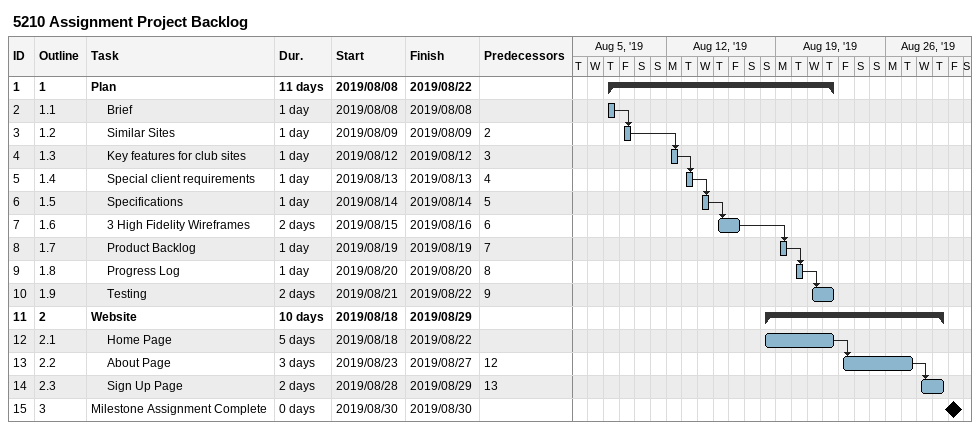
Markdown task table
5210 Assignment Project Backlog

| ID | WBS | Task | Duration | Start | Finish | Predecessors |
|---|---|---|---|---|---|---|
| 1 | 1 | **Plan** | 11d | 2019-08-08 | 2019-08-22 |  |
| 2 | 1.1 | Brief | 1d | 2019-08-08 | 2019-08-08 |  |
| 3 | 1.2 | Similar Sites | 1d | 2019-08-09 | 2019-08-09 | 2 |
| 4 | 1.3 | Key features for club sites | 1d | 2019-08-12 | 2019-08-12 | 3 |
| 5 | 1.4 | Special client requirements | 1d | 2019-08-13 | 2019-08-13 | 4 |
| 6 | 1.5 | Specifications | 1d | 2019-08-14 | 2019-08-14 | 5 |
| 7 | 1.6 | 3 High Fidelity Wireframes | 2d | 2019-08-15 | 2019-08-16 | 6 |
| 8 | 1.7 | Product Backlog | 1d | 2019-08-19 | 2019-08-19 | 7 |
| 9 | 1.8 | Progress Log | 1d | 2019-08-20 | 2019-08-20 | 8 |
| 10 | 1.9 | Testing | 2d | 2019-08-21 | 2019-08-22 | 9 |
| 11 | 2 | **Website** | 10d | 2019-08-18 | 2019-08-29 |  |
| 12 | 2.1 | Home Page | 5d | 2019-08-18 | 2019-08-22 |  |
| 13 | 2.2 | About Page | 3d | 2019-08-23 | 2019-08-27 | 12 |
| 14 | 2.3 | Sign Up Page | 2d | 2019-08-28 | 2019-08-29 | 13 |
| 15 | 3 | Milestone Assignment Complete | 0d | 2019-08-30 | 2019-08-30 |  |
